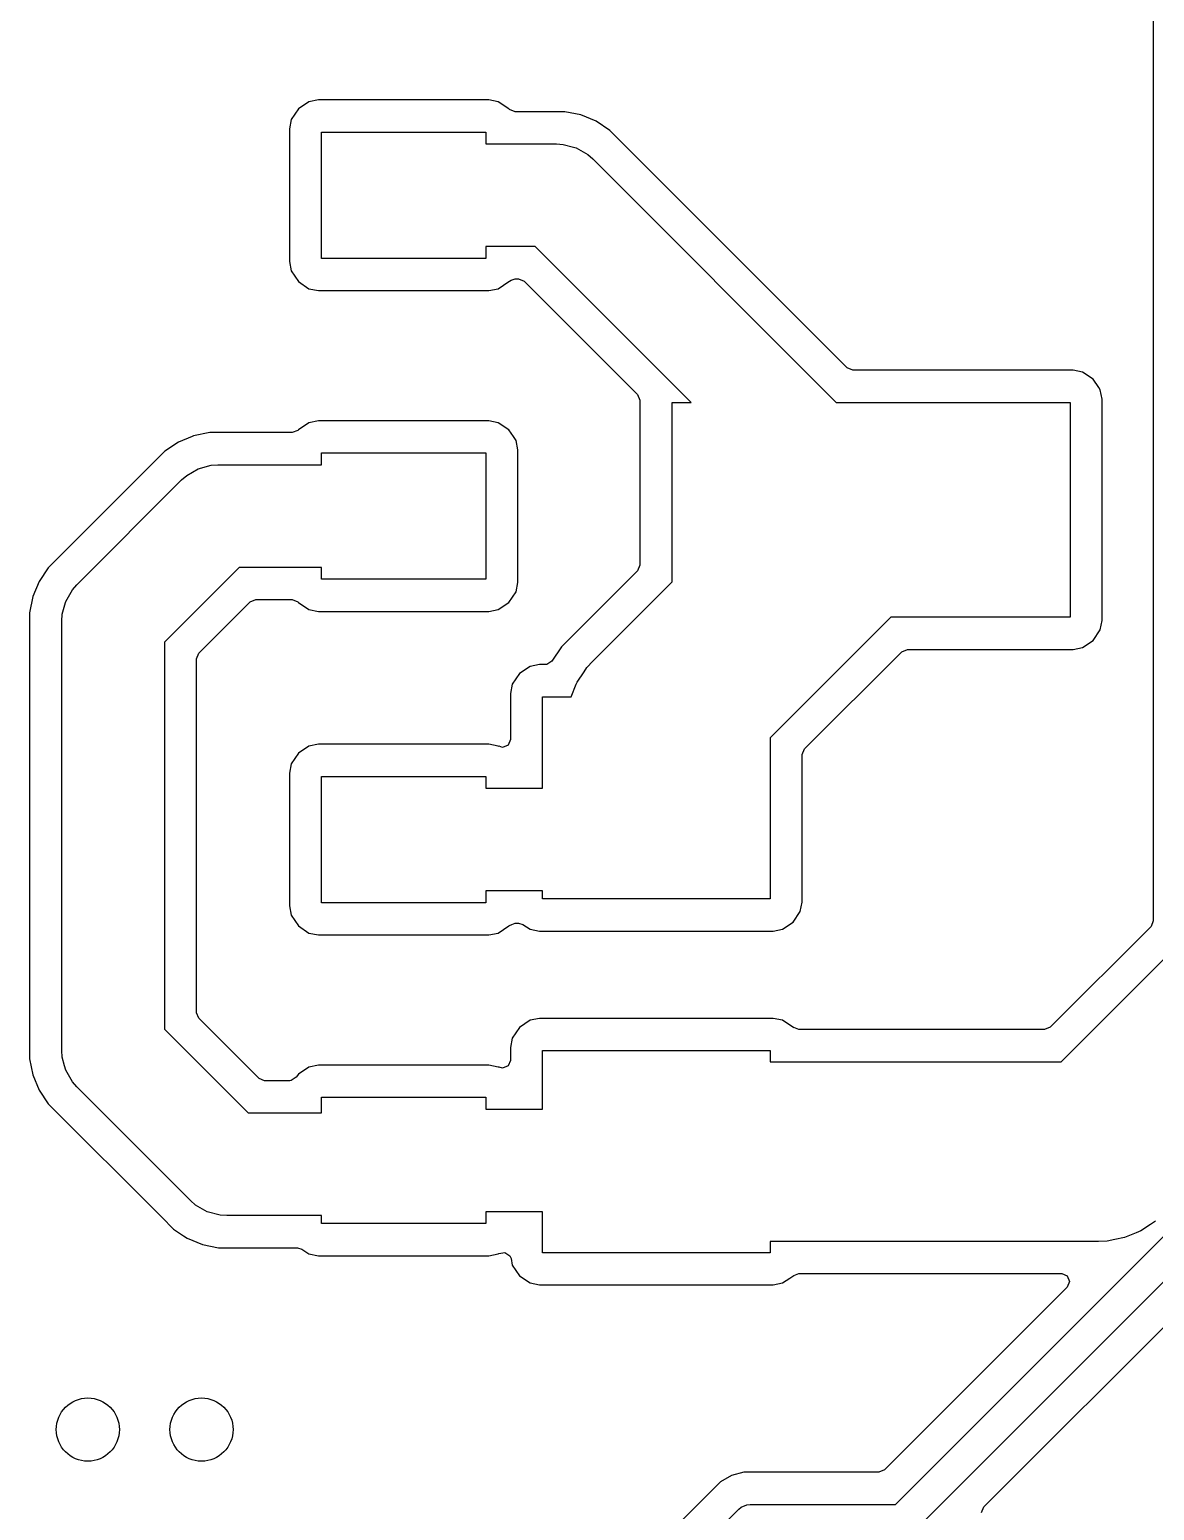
# Model space of a CAD drawing. Extents: x 97 to 200, y -158 to -52.
# Drawn here: x 173.39 to 182.29, y -139.04 to -127.32 of the extents above; entities that cross this region are included whole.
import ezdxf

# ---------------------------------------------------------------- set-up
doc = ezdxf.new("R2010")
doc.units = 0
doc.layers.add('BLACK', color=7, linetype='CONTINUOUS')

msp = doc.modelspace()

# ---------------------------------------------------------------- linework, layer by layer
at = {"layer": 'BLACK', "linetype": 'CONTINUOUS'}
for p, q in [((182.2854, -124.629494), (182.2854, -134.377706)), ((175.517615, -127.950115), (175.461366, -128.034297)), ((175.601796, -127.893867), (175.517615, -127.950115)), ((175.6018, -127.893865), (175.601796, -127.893867)), ((175.676031, -127.879101), (175.6018, -127.893865)), ((175.676035, -127.8791), (175.676031, -127.879101)), ((177.026167, -127.8791), (175.676035, -127.8791)), ((177.1004, -127.893865), (177.026167, -127.8791)), ((177.100402, -127.893866), (177.1004, -127.893865)), ((177.184581, -127.950113), (177.100402, -127.893866)), ((177.188859, -127.954392), (177.184581, -127.950113)), ((177.188862, -127.954394), (177.188859, -127.954392)), ((177.233056, -127.9727), (177.188862, -127.954394)), ((177.626193, -127.9727), (177.233056, -127.9727)), ((177.753875, -127.998097), (177.626193, -127.9727)), ((175.461365, -128.034299), (175.4466, -128.108532)), ((175.461366, -128.034297), (175.461365, -128.034299)), ((177.874155, -128.047918), (177.753875, -127.998097)), ((177.982398, -128.120244), (177.874155, -128.047918)), ((175.4466, -128.108532), (175.4466, -129.158664)), ((175.7011, -129.1336), (175.7011, -128.1336)), ((175.7011, -128.1336), (177.0011, -128.1336)), ((177.0011, -128.1336), (177.0011, -128.2272)), ((179.862948, -130.000794), (177.982398, -128.120244)), ((177.0011, -128.2272), (177.5611, -128.2272)), ((177.5611, -128.2272), (177.614131, -128.230676)), ((177.614131, -128.230676), (177.614146, -128.230676)), ((177.614146, -128.230676), (177.694966, -128.252332)), ((177.694966, -128.252332), (177.716623, -128.258135)), ((177.716623, -128.258135), (177.808501, -128.311181)), ((177.808501, -128.311181), (177.808508, -128.311188)), ((177.808508, -128.311188), (177.848468, -128.346232)), ((177.848468, -128.346232), (179.775836, -130.2736)), ((177.392764, -129.04), (177.0011, -129.04)), ((177.0011, -129.04), (177.0011, -129.1336)), ((178.626364, -130.2736), (177.392764, -129.04)), ((175.4466, -129.158664), (175.446601, -129.158668)), ((175.446601, -129.158668), (175.461365, -129.232899)), ((177.0011, -129.1336), (175.7011, -129.1336)), ((175.461365, -129.232899), (175.461367, -129.232903)), ((175.461367, -129.232903), (175.517615, -129.317084)), ((175.517615, -129.317084), (175.601797, -129.373333)), ((175.601797, -129.373333), (175.601799, -129.373334)), ((175.601799, -129.373334), (175.676033, -129.3881)), ((175.676033, -129.3881), (177.026166, -129.388099)), ((177.026166, -129.388099), (177.100401, -129.373334)), ((177.100401, -129.373334), (177.184584, -129.317084)), ((177.184584, -129.317084), (177.184586, -129.31708)), ((177.184586, -129.31708), (177.188861, -129.312806)), ((177.188861, -129.312806), (177.188862, -129.312806)), ((177.188862, -129.312806), (177.202722, -129.307064)), ((177.202722, -129.307064), (177.233052, -129.2945)), ((177.233052, -129.2945), (177.261458, -129.2945)), ((177.261458, -129.2945), (177.305652, -129.312806)), ((177.305652, -129.312806), (178.203294, -130.210448)), ((179.907142, -130.0191), (179.862948, -130.000794)), ((181.651167, -130.0191), (179.907142, -130.0191)), ((181.7254, -130.033865), (181.651167, -130.0191)), ((181.725402, -130.033866), (181.7254, -130.033865)), ((181.809584, -130.090115), (181.725402, -130.033866)), ((181.852871, -130.154899), (181.809584, -130.090115)), ((178.203294, -130.210448), (178.2216, -130.254642)), ((181.865834, -130.174299), (181.852871, -130.154899)), ((181.880599, -130.248534), (181.865834, -130.174299)), ((178.2216, -130.254642), (178.2216, -131.561505)), ((178.4761, -131.692812), (178.4761, -130.2736)), ((178.4761, -130.2736), (178.626364, -130.2736)), ((179.775836, -130.2736), (181.6261, -130.2736)), ((181.6261, -130.2736), (181.6261, -131.9736)), ((181.8806, -131.998667), (181.880599, -130.248534)), ((175.601796, -130.433867), (175.517618, -130.490113)), ((175.6018, -130.433865), (175.601796, -130.433867)), ((175.676031, -130.419101), (175.6018, -130.433865)), ((175.676035, -130.4191), (175.676031, -130.419101)), ((177.026167, -130.4191), (175.676035, -130.4191)), ((177.1004, -130.433865), (177.026167, -130.4191)), ((177.100402, -130.433866), (177.1004, -130.433865)), ((177.184584, -130.490115), (177.100402, -130.433866)), ((174.677213, -130.5427), (174.568047, -130.587917)), ((174.688323, -130.538098), (174.677213, -130.5427)), ((174.688324, -130.538097), (174.688323, -130.538098)), ((174.688326, -130.538097), (174.688324, -130.538097)), ((174.816006, -130.5127), (174.688326, -130.538097)), ((175.469148, -130.5127), (174.816006, -130.5127)), ((175.513341, -130.494392), (175.469148, -130.5127)), ((175.517618, -130.490113), (175.513341, -130.494392)), ((177.21972, -130.5427), (177.184584, -130.490115)), ((177.240834, -130.574299), (177.21972, -130.5427)), ((174.459799, -130.660246), (174.367743, -130.752303)), ((174.459801, -130.660244), (174.459799, -130.660246)), ((174.568044, -130.587918), (174.459801, -130.660244)), ((174.568047, -130.587917), (174.568044, -130.587918)), ((175.7011, -130.7672), (175.7011, -130.6736)), ((175.7011, -130.6736), (177.0011, -130.6736)), ((177.0011, -130.6736), (177.0011, -131.6736)), ((177.255599, -130.648534), (177.240834, -130.574299)), ((177.2556, -131.698667), (177.255599, -130.648534)), ((174.367743, -130.752303), (173.62101, -131.499035)), ((174.633699, -130.851181), (174.725577, -130.798135)), ((174.725577, -130.798135), (174.828054, -130.770677)), ((174.828054, -130.770677), (174.8811, -130.7672)), ((174.8811, -130.7672), (175.7011, -130.7672)), ((173.763732, -131.716232), (174.593732, -130.886232)), ((174.593732, -130.886232), (174.633699, -130.851181)), ((173.62101, -131.499035), (173.537744, -131.582301)), ((173.537744, -131.582301), (173.465418, -131.690544)), ((175.049436, -131.58), (174.4575, -132.171936)), ((175.7011, -131.58), (175.049436, -131.58)), ((175.7011, -131.6736), (175.7011, -131.58)), ((178.203294, -131.605699), (177.735502, -132.073492)), ((178.2216, -131.561505), (178.203294, -131.605699)), ((173.465418, -131.690544), (173.415597, -131.810824)), ((173.728688, -131.756191), (173.763732, -131.716232)), ((177.0011, -131.6736), (175.7011, -131.6736)), ((177.240834, -131.772901), (177.2556, -131.698667)), ((177.848206, -132.320706), (178.4761, -131.692812)), ((173.415597, -131.810824), (173.3902, -131.938506)), ((173.673222, -131.857084), (173.675635, -131.848077)), ((173.675635, -131.848077), (173.728681, -131.756199)), ((173.728681, -131.756199), (173.728688, -131.756191)), ((174.730306, -132.259047), (175.136547, -131.852806)), ((175.136547, -131.852806), (175.180741, -131.8345)), ((175.180741, -131.8345), (175.469144, -131.8345)), ((175.469144, -131.8345), (175.513338, -131.852806)), ((175.513338, -131.852806), (175.513341, -131.852808)), ((175.513341, -131.852808), (175.517618, -131.857086)), ((177.184584, -131.857084), (177.240834, -131.772901)), ((173.3902, -131.938506), (173.3902, -135.468693)), ((173.6447, -132.0036), (173.648176, -131.950569)), ((173.648176, -131.950554), (173.673222, -131.857084)), ((173.648176, -131.950569), (173.648176, -131.950554)), ((175.517618, -131.857086), (175.601797, -131.913333)), ((175.601797, -131.913333), (175.601799, -131.913334)), ((175.601799, -131.913334), (175.676033, -131.9281)), ((175.676033, -131.9281), (177.026166, -131.928099)), ((177.026166, -131.928099), (177.100401, -131.913334)), ((177.100401, -131.913334), (177.184584, -131.857084)), ((180.206888, -131.9736), (179.2511, -132.929388)), ((181.6261, -131.9736), (180.206888, -131.9736)), ((173.6447, -135.4036), (173.6447, -132.0036)), ((177.735502, -132.073492), (177.600991, -132.208002)), ((181.809584, -132.157084), (181.865834, -132.072901)), ((181.865834, -132.072901), (181.8806, -131.998667)), ((174.4575, -132.171936), (174.4575, -135.235264)), ((177.600987, -132.208007), (177.52527, -132.321324)), ((177.600991, -132.208002), (177.600987, -132.208007)), ((181.725401, -132.213334), (181.809584, -132.157084)), ((174.712, -132.303241), (174.730306, -132.259047)), ((174.712, -135.103958), (174.712, -132.303241)), ((177.52527, -132.321324), (177.485496, -132.347899)), ((177.801344, -132.372409), (177.848206, -132.320706)), ((179.523904, -133.0165), (180.294, -132.246405)), ((180.294, -132.246405), (180.338194, -132.228099)), ((180.338194, -132.228099), (181.651165, -132.228099)), ((181.651165, -132.228099), (181.651166, -132.228099)), ((181.651166, -132.228099), (181.725401, -132.213334)), ((177.267615, -132.420115), (177.211366, -132.504297)), ((177.351796, -132.363867), (177.267615, -132.420115)), ((177.3518, -132.363865), (177.351796, -132.363867)), ((177.42603, -132.349101), (177.3518, -132.363865)), ((177.426036, -132.3491), (177.42603, -132.349101)), ((177.473305, -132.3491), (177.426036, -132.3491)), ((177.485496, -132.347899), (177.473305, -132.3491)), ((177.723878, -132.488342), (177.779048, -132.405775)), ((177.779048, -132.405775), (177.801335, -132.372419)), ((177.801335, -132.372419), (177.801344, -132.372409)), ((177.211365, -132.504299), (177.1966, -132.578532)), ((177.211366, -132.504297), (177.211365, -132.504299)), ((177.676137, -132.6036), (177.717269, -132.504299)), ((177.717269, -132.504299), (177.723878, -132.488342)), ((177.1966, -132.578532), (177.1966, -132.941214)), ((177.4511, -133.3272), (177.4511, -132.6036)), ((177.4511, -132.6036), (177.676137, -132.6036)), ((175.601796, -132.993867), (175.517615, -133.050115)), ((175.6018, -132.993865), (175.601796, -132.993867)), ((175.676031, -132.979101), (175.6018, -132.993865)), ((175.676035, -132.9791), (175.676031, -132.979101)), ((177.026167, -132.9791), (175.676035, -132.9791)), ((177.1004, -132.993865), (177.026167, -132.9791)), ((177.106089, -132.996222), (177.1004, -132.993865)), ((177.106458, -132.99533), (177.106089, -132.996222)), ((177.1341, -133.003714), (177.106458, -132.99533)), ((177.178294, -132.985408), (177.1341, -133.003714)), ((177.1966, -132.941214), (177.178294, -132.985408)), ((179.2511, -132.929388), (179.2511, -134.2036)), ((179.505599, -133.060692), (179.523904, -133.0165)), ((175.461365, -133.134299), (175.4466, -133.208532)), ((175.461366, -133.134297), (175.461365, -133.134299)), ((175.517615, -133.050115), (175.461366, -133.134297)), ((179.5056, -134.228667), (179.505599, -133.060692)), ((175.4466, -133.208532), (175.4466, -134.258664)), ((175.7011, -134.2336), (175.7011, -133.2336)), ((175.7011, -133.2336), (177.0011, -133.2336)), ((177.0011, -133.2336), (177.0011, -133.3272)), ((177.0011, -133.3272), (177.4511, -133.3272)), ((177.4511, -134.14), (177.0011, -134.14)), ((177.0011, -134.14), (177.0011, -134.2336)), ((177.4511, -134.2036), (177.4511, -134.14)), ((175.4466, -134.258664), (175.446601, -134.258668)), ((175.446601, -134.258668), (175.461365, -134.332899)), ((177.0011, -134.2336), (175.7011, -134.2336)), ((179.2511, -134.2036), (177.4511, -134.2036)), ((179.434584, -134.387084), (179.490834, -134.302901)), ((179.490834, -134.302901), (179.5056, -134.228667)), ((175.461365, -134.332899), (175.461367, -134.332903)), ((175.461367, -134.332903), (175.517615, -134.417084)), ((175.517615, -134.417084), (175.601797, -134.473333)), ((177.100401, -134.473334), (177.184584, -134.417084)), ((177.184584, -134.417084), (177.184586, -134.41708)), ((177.184586, -134.41708), (177.188861, -134.412806)), ((177.188861, -134.412806), (177.188862, -134.412806)), ((177.188862, -134.412806), (177.207627, -134.405033)), ((177.207627, -134.405033), (177.233052, -134.3945)), ((177.233052, -134.3945), (177.259755, -134.3945)), ((177.259755, -134.3945), (177.294478, -134.405033)), ((177.294478, -134.405033), (177.351797, -134.443333)), ((179.350401, -134.443334), (179.434584, -134.387084)), ((182.267094, -134.4219), (181.4694, -135.219594)), ((182.2854, -134.377706), (182.267094, -134.4219)), ((175.601797, -134.473333), (175.601799, -134.473334)), ((175.601799, -134.473334), (175.676033, -134.4881)), ((175.676033, -134.4881), (177.026166, -134.488099)), ((177.026166, -134.488099), (177.100401, -134.473334)), ((177.351797, -134.443333), (177.351799, -134.443334)), ((177.351799, -134.443334), (177.426033, -134.4581)), ((177.426033, -134.4581), (179.276166, -134.458099)), ((179.276166, -134.458099), (179.350401, -134.443334)), ((181.556512, -135.4924), (182.5399, -134.509012)), ((174.730306, -135.148152), (174.712, -135.103958)), ((174.4575, -135.235264), (175.119436, -135.8972)), ((175.206547, -135.624394), (174.730306, -135.148152)), ((177.267615, -135.220115), (177.211366, -135.304297)), ((177.351796, -135.163867), (177.267615, -135.220115)), ((177.3518, -135.163865), (177.351796, -135.163867)), ((177.426031, -135.149101), (177.3518, -135.163865)), ((177.426035, -135.1491), (177.426031, -135.149101)), ((179.276167, -135.1491), (177.426035, -135.1491)), ((179.3504, -135.163865), (179.276167, -135.1491)), ((179.350402, -135.163866), (179.3504, -135.163865)), ((179.439703, -135.223536), (179.350402, -135.163866)), ((179.440543, -135.222278), (179.439703, -135.223536)), ((179.478257, -135.2379), (179.440543, -135.222278)), ((181.425206, -135.2379), (179.478257, -135.2379)), ((180.244494, -138.9956), (184.0893, -135.150794)), ((181.4694, -135.219594), (181.425206, -135.2379)), ((177.211365, -135.304299), (177.1966, -135.378532)), ((177.211366, -135.304297), (177.211365, -135.304299)), ((184.306103, -135.293202), (180.386903, -139.212403)), ((173.3902, -135.468693), (173.415597, -135.596375)), ((173.648176, -135.45663), (173.6447, -135.4036)), ((173.648176, -135.456646), (173.648176, -135.45663)), ((173.666601, -135.525408), (173.648176, -135.456646)), ((177.1966, -135.481214), (177.178294, -135.525408)), ((177.1966, -135.378532), (177.1966, -135.481214)), ((177.4511, -135.8672), (177.4511, -135.4036)), ((177.4511, -135.4036), (179.2511, -135.4036)), ((179.2511, -135.4036), (179.2511, -135.4924)), ((180.943817, -139.015406), (184.521571, -135.437652)), ((173.415597, -135.596375), (173.465418, -135.716655)), ((173.675635, -135.559123), (173.666601, -135.525408)), ((173.728681, -135.651001), (173.675635, -135.559123)), ((175.517615, -135.590115), (175.50104, -135.614923)), ((175.601796, -135.533867), (175.517615, -135.590115)), ((175.6018, -135.533865), (175.601796, -135.533867)), ((175.676031, -135.519101), (175.6018, -135.533865)), ((175.676035, -135.5191), (175.676031, -135.519101)), ((177.026167, -135.5191), (175.676035, -135.5191)), ((177.1004, -135.533865), (177.026167, -135.5191)), ((177.106089, -135.536222), (177.1004, -135.533865)), ((177.106458, -135.53533), (177.106089, -135.536222)), ((177.1341, -135.543714), (177.106458, -135.53533)), ((177.178294, -135.525408), (177.1341, -135.543714)), ((179.2511, -135.4924), (181.556512, -135.4924)), ((173.465418, -135.716655), (173.537744, -135.824898)), ((173.728688, -135.651008), (173.728681, -135.651001)), ((173.763732, -135.690968), (173.728688, -135.651008)), ((174.663732, -136.590968), (173.763732, -135.690968)), ((175.250741, -135.6427), (175.206547, -135.624394)), ((175.449073, -135.6427), (175.250741, -135.6427)), ((175.461266, -135.641499), (175.449073, -135.6427)), ((175.50104, -135.614923), (175.461266, -135.641499)), ((173.537744, -135.824898), (173.537746, -135.8249)), ((173.537746, -135.8249), (174.435557, -136.72271)), ((175.7011, -135.8972), (175.7011, -135.7736)), ((175.7011, -135.7736), (177.0011, -135.7736)), ((177.0011, -135.7736), (177.0011, -135.8672)), ((175.119436, -135.8972), (175.7011, -135.8972)), ((177.0011, -135.8672), (177.4511, -135.8672)), ((174.703699, -136.626019), (174.663732, -136.590968)), ((174.795577, -136.679065), (174.703699, -136.626019)), ((174.435557, -136.72271), (174.435562, -136.722716)), ((174.435562, -136.722716), (174.529801, -136.816955)), ((174.898054, -136.706523), (174.795577, -136.679065)), ((174.9511, -136.71), (174.898054, -136.706523)), ((175.7011, -136.71), (174.9511, -136.71)), ((175.7011, -136.7736), (175.7011, -136.71)), ((177.0011, -136.7736), (175.7011, -136.7736)), ((177.4511, -136.68), (177.0011, -136.68)), ((177.0011, -136.68), (177.0011, -136.7736)), ((177.4511, -137.0036), (177.4511, -136.68)), ((182.302281, -136.753365), (182.263096, -136.779547)), ((174.529801, -136.816955), (174.609217, -136.870019)), ((174.609217, -136.870019), (174.638044, -136.889281)), ((174.638044, -136.889281), (174.638045, -136.889281)), ((174.638045, -136.889281), (174.638046, -136.889282)), ((174.638046, -136.889282), (174.758323, -136.939102)), ((182.05755, -136.884176), (181.981628, -136.899277)), ((182.14863, -136.846448), (182.05755, -136.884176)), ((182.186358, -136.830822), (182.14863, -136.846448)), ((182.263096, -136.779547), (182.186358, -136.830822)), ((174.758323, -136.939102), (174.886006, -136.9645)), ((174.886006, -136.9645), (174.886007, -136.9645)), ((174.886007, -136.9645), (175.509755, -136.9645)), ((175.509755, -136.9645), (175.544478, -136.975033)), ((175.544478, -136.975033), (175.601797, -137.013333)), ((175.601797, -137.013333), (175.601799, -137.013334)), ((175.601799, -137.013334), (175.676033, -137.0281)), ((177.026166, -137.028099), (177.100401, -137.013334)), ((177.100401, -137.013334), (177.104846, -137.010363)), ((177.104846, -137.010363), (177.15176, -137.001028)), ((177.15176, -137.001028), (177.191536, -137.0276)), ((179.2511, -137.0036), (177.4511, -137.0036)), ((181.8511, -136.9148), (179.2511, -136.9148)), ((179.2511, -136.9148), (179.2511, -137.0036)), ((181.92079, -136.911376), (181.8511, -136.9148)), ((181.920809, -136.911376), (181.92079, -136.911376)), ((181.981628, -136.899277), (181.920809, -136.911376)), ((175.676033, -137.0281), (177.026166, -137.028099)), ((177.191536, -137.0276), (177.200871, -137.050136)), ((177.200871, -137.050136), (177.211365, -137.102898)), ((177.211365, -137.102898), (177.211367, -137.102903)), ((177.211367, -137.102903), (177.267615, -137.187084)), ((177.267615, -137.187084), (177.351797, -137.243333)), ((177.351797, -137.243333), (177.351799, -137.243334)), ((177.351799, -137.243334), (177.426033, -137.2581)), ((179.276166, -137.258099), (179.350401, -137.243334)), ((179.350401, -137.243334), (179.407948, -137.204882)), ((179.407948, -137.204882), (179.439703, -137.183664)), ((179.439703, -137.183664), (179.440543, -137.184921)), ((179.440543, -137.184921), (179.478257, -137.1693)), ((179.478257, -137.1693), (181.559989, -137.1693)), ((181.559989, -137.1693), (181.604183, -137.187606)), ((181.604183, -137.187606), (181.622489, -137.2318)), ((181.622489, -137.2318), (181.604183, -137.275994)), ((177.426033, -137.2581), (179.276166, -137.258099)), ((181.604183, -137.275994), (180.157383, -138.722794)), ((178.946028, -138.767097), (178.859032, -138.817325)), ((178.94603, -138.767097), (178.946028, -138.767097)), ((179.043051, -138.741099), (178.94603, -138.767097)), ((179.043056, -138.741099), (179.043051, -138.741099)), ((179.143506, -138.741099), (179.043056, -138.741099)), ((179.147331, -138.741099), (179.143506, -138.741099)), ((179.147347, -138.7411), (179.147331, -138.741099)), ((180.113189, -138.7411), (179.147347, -138.7411)), ((180.157383, -138.722794), (180.113189, -138.7411)), ((178.859028, -138.817328), (176.895828, -140.780529)), ((178.859032, -138.817325), (178.859028, -138.817328)), ((179.022723, -139.017003), (179.068504, -138.99804)), ((179.068504, -138.99804), (179.068505, -138.99804)), ((179.068505, -138.99804), (179.093281, -138.9956)), ((179.093281, -138.9956), (180.244494, -138.9956)), ((177.111297, -140.924979), (179.003479, -139.032797)), ((179.003479, -139.032797), (179.022723, -139.017003)), ((180.925511, -139.0596), (180.943817, -139.015406))]:
    msp.add_line(p, q, dxfattribs=at)
at = {"layer": 'BLACK'}
for centre in [(173.8511, -138.4036), (174.7511, -138.4036)]:
    msp.add_circle(centre, 0.25, dxfattribs=at)

doc.saveas('drawing.dxf')
